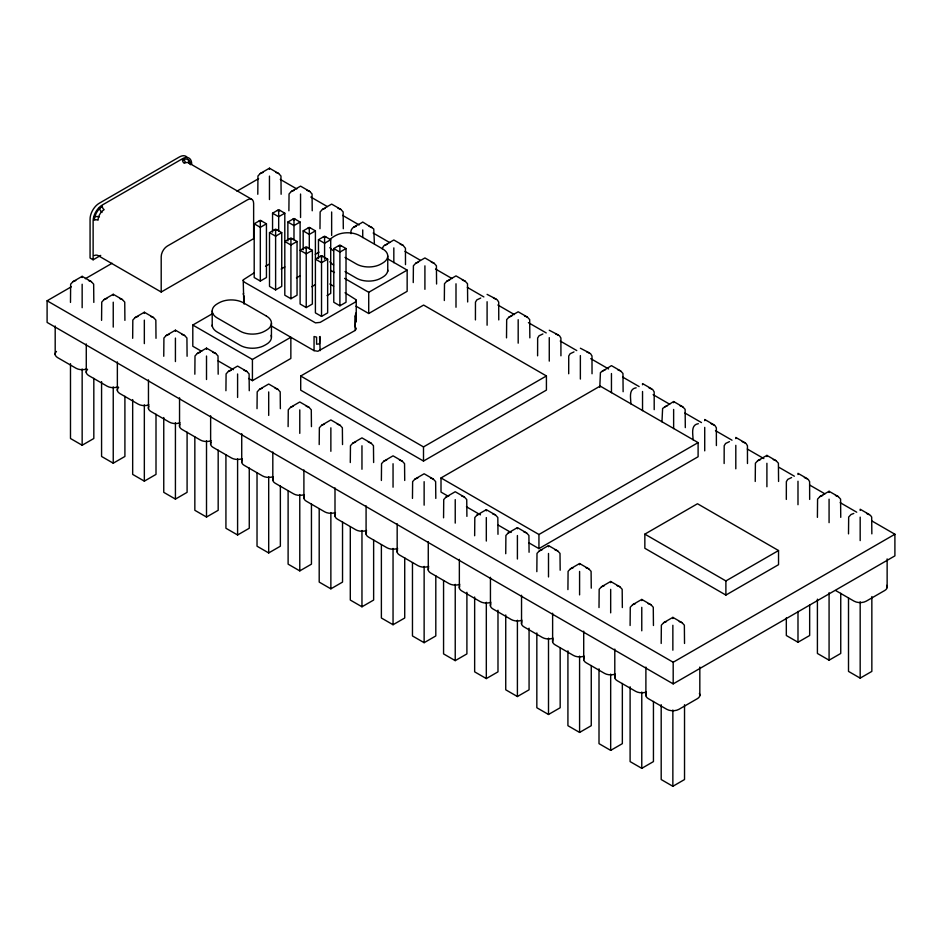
<?xml version="1.0" encoding="UTF-8"?>
<svg xmlns="http://www.w3.org/2000/svg" width="942" height="942" viewBox="0 0 942 942"><rect width="100%" height="100%" fill="white"/><g stroke="black" fill="none" stroke-linecap="round" stroke-linejoin="round"><path stroke-width="1.41" d="M345.031 292.774L356.217 299.85L356.276 321.905L355.346 315.24M270.566 325.543L314.051 350.648L317.913 351.26L355.181 330.442L355.181 316.3L356.276 314.84M314.051 350.648L314.051 336.518L316.583 337.142L316.583 344.207L319.562 343.854L320.174 336.518L319.562 336.789L320.174 350.648M243.79 302.947L244.272 296.224L243.79 295.87L243.79 302.947L243.213 279.856L254.269 272.78M382.158 248.782L383.594 246.027L393.827 239.986L402.988 245.273L405.449 248.288L405.496 264.631M356.3 300.357L355.181 302.158L320.174 322.376L315.476 322.87L244.272 282.094L243.154 280.363M243.177 294.163L243.578 293.292M355.181 330.442L356.3 328.711L355.181 326.898L355.664 313.121M93.823 302.417L93.658 284.154L91.315 281.623L82.154 276.336L72.993 281.623L70.65 284.154L70.485 302.417M281.128 194.264L280.963 176.013L278.62 173.481L269.459 168.194L260.31 173.481L257.955 176.013L257.79 194.264M124.909 320.362L124.744 302.111L122.401 299.568L113.24 294.281L104.079 299.568L101.736 302.111L101.571 320.362M312.226 210.773L312.061 193.958L309.718 191.426L300.557 186.139L291.396 191.426L289.053 193.958L288.888 210.773M156.007 338.308L155.842 320.056L153.487 317.525L144.338 312.238L135.177 317.525L132.822 320.056L132.669 338.308M343.312 228.729L343.147 211.915L340.804 209.383L331.643 204.096L322.482 209.383L320.139 211.915L319.974 228.729M187.093 356.264L186.928 338.001L184.585 335.47L175.424 330.183L166.263 335.47L163.92 338.001L163.755 356.264M374.398 243.79L373.75 228.93L362.729 222.041C358.761 225.197 349.329 226.645 351.06 233.71M218.179 374.209L218.014 355.958L215.671 353.427L206.51 348.14L197.349 353.427L195.006 355.958L194.841 374.209M249.265 390.718L249.1 373.903L246.757 371.372L237.596 366.085L228.447 371.372L226.092 373.903L225.927 390.718M436.582 284.013L436.417 265.762L434.074 263.23L424.913 257.943L415.752 263.23L413.408 265.762L413.244 282.576M280.363 408.675L280.198 391.86L277.855 389.317L268.694 384.03L259.533 389.317L257.19 391.86L257.025 408.675M467.668 301.97L467.503 283.707L465.16 281.175L455.999 275.888L446.849 281.175L444.494 283.707L444.33 300.522M311.449 426.62L311.284 409.805L308.941 407.274L299.78 401.987L290.619 407.274L288.276 409.805L288.111 426.62M342.535 444.565L342.37 427.75L340.027 425.219L330.866 419.932L321.717 425.219L319.362 427.75L319.197 444.565M529.851 337.86L529.687 319.609L527.343 317.077L518.182 311.79L509.021 317.077L506.678 319.609L506.513 337.86M373.633 462.522L373.468 445.707L371.124 443.164L361.963 437.877L352.803 443.164L350.459 445.707L350.294 462.522M404.719 480.467L404.554 463.652L402.21 461.121L393.05 455.834L383.889 461.121L381.545 463.652L381.38 480.467M435.805 498.412L435.64 481.597L433.296 479.066L424.135 473.779L414.986 479.066L412.631 481.597L412.466 498.412M623.121 391.719L622.956 373.456L620.613 370.924L611.452 365.637L600.431 372.526L599.783 387.386M466.902 516.369L466.737 499.554L464.394 497.023L455.233 491.736L446.072 497.023L443.729 499.554L443.564 517.806M497.988 534.314L497.823 517.499L495.48 514.968L486.319 509.681L477.158 514.968L474.815 517.499L474.65 535.751M685.305 427.609L685.14 409.358L682.785 406.826L673.636 401.539L662.615 408.428L661.967 421.851M529.074 552.259L528.909 535.456L526.566 532.913L517.405 527.626L508.256 532.913L505.901 535.456L505.736 553.708M560.172 570.216L560.007 553.401L557.664 550.87L548.503 545.583L539.342 550.87L536.999 553.401L536.834 571.653M591.258 588.161L591.093 571.347L588.75 568.815L579.589 563.528L570.428 568.815L568.085 571.347L567.92 589.61M778.575 481.456L778.41 463.205L776.055 460.673L766.906 455.386L757.745 460.673L755.402 463.205L755.237 481.456M622.344 607.555L622.179 589.303L619.836 586.76L610.675 581.473L601.514 586.76L599.171 589.303L599.006 607.555M653.442 625.5L653.277 607.249L650.922 604.717L641.773 599.43L632.612 604.717L630.269 607.249L630.104 625.5M840.747 517.358L840.582 499.107L838.239 496.575L829.078 491.288L819.917 496.575L817.574 499.107L817.409 517.358M684.528 643.457L684.363 625.194L682.02 622.662L672.859 617.375L663.698 622.662L661.355 625.194L661.19 643.457M187.399 157.655A12.988 7.501 -60 0 0 179.439 156.949L99.251 203.248A12.988 7.501 -60 0 0 90.067 219.145L90.067 258.026L93.128 259.792L100.712 255.412M871.998 521.02L894.9 534.244L894.9 555.874L673.189 683.88L47.1 322.411L47.1 300.781L71.309 286.804M85.322 278.714L112.086 263.265M236.96 191.167L258.614 178.662M254.199 223.807L260.322 220.275L266.445 223.807L266.445 277.525L260.322 281.057L254.199 277.525L254.199 223.807L260.322 227.34L266.445 223.807M272.556 232.085L272.556 213.21L278.679 209.677L284.802 213.21L284.802 295.199L290.925 298.732L297.048 295.199L297.048 241.482L290.925 237.949L284.802 241.482L290.925 245.014L297.048 241.482M259.097 220.981L260.322 221.688L261.546 220.981M277.454 210.384L278.679 211.09L279.904 210.384M284.802 213.21L278.679 216.742L272.556 213.21M161.2 292.02L253.633 238.656L253.633 203.319A8.655 4.993 -60 0 0 247.51 199.786L167.323 246.074A8.655 4.993 -60 0 0 161.2 256.683L161.2 292.02L98.027 255.553A2.602 1.495 0 0 0 94.353 255.553M269.506 232.639L275.617 229.106L281.74 232.639L281.74 286.368L275.617 289.9L269.506 286.368L269.506 232.639L275.617 236.183L281.74 232.639M287.863 240.916L287.863 222.041L293.986 218.509L300.109 222.041L300.109 304.03L306.232 307.563L312.355 304.03L312.355 250.313L306.232 246.78L300.109 250.313L306.232 253.845L312.355 250.313M274.393 229.813L275.617 230.519L276.842 229.813M292.762 219.215L293.986 219.922L295.211 219.215M300.109 222.041L293.986 225.574L287.863 222.041M303.171 249.748L303.171 230.872L309.294 227.34L315.405 230.872L315.405 312.874L321.528 316.406L327.651 312.874L327.651 259.156L321.528 255.612L315.405 259.156L321.528 262.688L327.651 259.156M289.7 238.656L290.925 239.362L292.15 238.656M308.069 228.046L309.294 228.753L310.519 228.046M315.405 230.872L309.294 234.417L303.171 230.872M265.526 266.28L269.282 264.113M318.467 258.591L318.467 239.715L324.59 236.183L330.713 239.715L330.713 293.433L327.039 295.553M305.008 247.487L306.232 248.193L307.457 247.487M323.365 236.889L324.59 237.596L325.814 236.889M330.713 239.715L324.59 243.248L318.467 239.715M281.128 269.047L284.802 266.927M201.682 351.366L192.804 346.244L192.804 325.037L212.645 313.58M315.299 254.305L319.02 252.162M333.774 248.547L339.897 245.014L346.02 248.547L346.02 302.264L339.897 305.797L333.774 302.264L333.774 248.547L339.897 252.079L346.02 248.547M320.304 256.318L321.528 257.025L322.753 256.318M338.673 245.721L339.897 246.427L341.122 245.721M296.436 277.878L300.109 275.759M311.743 286.721L315.405 284.602M70.485 363.671L70.485 438.501L82.154 445.236L93.823 438.501L93.823 378.343M192.804 325.037L252.421 359.455L290.854 337.26L290.854 358.466L252.421 380.662L248.606 378.46M344.619 278.396L368.722 292.303L407.156 270.118L407.156 291.313L368.722 313.509L356.041 306.185M101.571 381.616L101.571 456.458L113.24 463.193L124.909 456.458L124.909 396.288M300.71 376.023L423.617 305.067L546.419 375.952L546.419 390.094L423.5 461.062L300.71 390.165L300.71 376.023L423.5 446.92L546.419 375.952M132.669 399.573L132.669 474.403L144.338 481.138L156.007 474.403L156.007 414.245M163.755 417.518L163.755 492.348L175.424 499.095L187.093 492.348L187.093 432.19M194.841 436.935L194.841 510.305L206.51 517.04L218.179 510.305L218.179 450.146M225.927 454.88L225.927 528.25L237.596 534.985L249.265 528.25L249.265 468.092M257.025 472.837L257.025 546.207L268.694 552.942L280.363 546.207L280.363 486.037M447.368 495.763L441.009 492.089L441.009 477.947L600.16 386.067L698.104 442.61L698.104 456.74L538.942 548.633L528.768 542.757M288.111 490.782L288.111 564.152L299.78 570.887L311.449 564.152L311.449 503.994M319.197 508.739L319.197 582.097L330.866 588.832L342.535 582.097L342.535 521.939M350.294 526.684L350.294 600.054L361.963 606.789L373.633 600.054L373.633 539.884M441.009 477.947L538.942 534.491L698.104 442.61M381.38 544.629L381.38 617.999L393.05 624.734L404.719 617.999L404.719 557.841M412.466 562.586L412.466 635.944L424.135 642.691L435.805 635.944L435.805 575.786M644.846 534.138L697.492 503.746L778.539 550.54L778.539 564.682L725.893 595.073L644.846 548.279L644.846 534.138L725.893 580.931L778.539 550.54M443.564 580.531L443.564 653.901L455.233 660.636L466.902 653.901L466.902 592.271M474.65 597.016L474.65 671.846L486.319 678.581L497.988 671.846L497.988 610.216M505.736 614.961L505.736 689.803L517.405 696.538L529.074 689.803L529.074 628.173M536.834 632.918L536.834 707.748L548.503 714.483L560.172 707.748L560.172 647.59M47.1 300.781L673.189 662.25L894.9 534.244M567.92 650.863L567.92 725.693L579.589 732.429L591.258 725.693L591.258 665.535M599.006 668.808L599.006 743.65L610.675 750.385L622.344 743.65L622.344 683.48M786.323 617.893L786.323 635.509L797.992 642.244L809.661 635.509L809.661 604.693M630.104 686.765L630.104 761.595L641.773 768.331L653.442 761.595L653.442 701.437M817.409 599.159L817.409 653.454L829.078 660.189L840.747 653.454L840.747 593.295M661.19 704.71L661.19 779.54L672.859 786.287L684.528 779.54L684.528 704.71M848.507 598.04L848.507 671.399L860.176 678.134L871.845 671.399L871.845 596.569M260.31 173.481L263.089 172.41M72.993 281.623L75.772 280.551M291.396 191.426L294.175 190.355M104.079 299.568L106.858 298.496M322.482 209.383L325.261 208.312M135.177 317.525L137.956 316.453M353.58 227.328L356.359 226.257M166.263 335.47L169.042 334.398M384.666 245.273L387.445 244.202M197.349 353.427L200.128 352.355M415.752 263.23L418.531 262.159M228.447 371.372L231.226 370.3M446.849 281.175L449.628 280.104M259.533 389.317L262.312 388.245M290.619 407.274L293.398 406.202M509.021 317.077L511.8 316.006M321.717 425.219L324.495 424.147M352.803 443.164L355.581 442.092M383.889 461.121L386.667 460.049M602.291 370.924L605.07 369.853M414.986 479.066L417.765 477.994M446.072 497.023L448.851 495.951M664.475 406.826L667.254 405.755M477.158 514.968L479.937 513.896M508.256 532.913L511.035 531.841M539.342 550.87L542.121 549.798M757.745 460.673L760.524 459.602M570.428 568.815L573.207 567.743M601.514 586.76L604.305 585.688M819.917 496.575L822.696 495.504M632.612 604.717L635.391 603.645M663.698 622.662L666.477 621.59M480.714 298.049L476.864 299.874L475.463 302.147L475.427 319.915M542.898 333.951L539.048 335.776L537.647 338.037L537.599 355.817M573.984 351.908L570.134 353.721L568.732 355.994L568.697 373.762M636.168 387.798C628.22 388.881 630.94 398.537 630.869 403.894M698.34 423.7C690.392 424.783 693.124 434.439 693.053 439.796M729.438 441.645L725.587 443.47L724.186 445.743L724.139 463.511M791.61 477.547L787.771 479.372L786.358 481.633L786.323 499.413M853.793 513.449L851.015 514.52L848.671 517.052L848.507 533.867M275.841 172.41L278.62 173.481M306.939 190.355L309.718 191.426M338.025 208.312L340.804 209.383M369.111 226.257L371.89 227.328M400.197 244.202L402.988 245.273M431.295 262.159L434.074 263.23M462.381 280.104L465.16 281.175M493.467 298.049L497.317 299.874L498.718 302.147L498.765 319.915M524.564 316.006L527.343 317.077M555.65 333.951L559.501 335.776L560.902 338.037L560.937 355.817M586.736 351.908L590.587 353.721L591.988 355.994L592.035 373.762M617.834 369.853L620.613 370.924M648.92 387.798L652.771 389.623L654.172 391.884L654.207 409.664M680.006 405.755L682.785 406.826M711.104 423.7L714.943 425.525L716.344 427.786L716.391 445.566M742.19 441.645L746.04 443.47L747.442 445.743L747.477 463.511M773.276 459.602L776.055 460.673M804.374 477.547L808.212 479.372L809.614 481.633L809.661 499.413M835.46 495.504L838.239 496.575M866.546 513.449L870.396 515.274L871.68 517.052L871.845 533.867M88.536 280.551L91.315 281.623M119.622 298.496L122.401 299.568M150.708 316.453L153.487 317.525M181.806 334.398L184.585 335.47M212.892 352.355L215.671 353.427M243.978 370.3L246.757 371.372M275.076 388.245L277.855 389.317M306.162 406.202L308.941 407.274M337.248 424.147L340.027 425.219M368.334 442.092L371.124 443.164M399.432 460.049L402.21 461.121M430.518 477.994L433.296 479.066M461.604 495.951L464.394 497.023M492.701 513.896L495.48 514.968M523.787 531.841L526.566 532.913M554.873 549.798L557.664 550.87M585.971 567.743L588.75 568.815M617.057 585.688L619.836 586.76M648.143 603.645L650.922 604.717M679.241 621.59L682.02 622.662M496.257 299.132L487.096 294.375M558.429 335.022L549.268 330.265M589.515 352.979L580.366 348.222M651.699 388.869L642.538 383.582L642.538 384.772M713.883 424.771L704.722 419.484L704.722 420.662M744.969 442.728L735.808 437.429L735.808 438.619M807.153 478.618L797.992 473.331L797.992 474.509M869.325 514.52L860.176 509.233L860.176 510.411M280.269 179.392L296.812 188.942M310.813 197.031L327.345 206.581M342.617 215.388L359.161 224.95M373.162 233.027L389.705 242.577M404.978 251.396L420.25 260.204M435.51 269.023L452.054 278.573M467.326 287.392L483.87 296.942M497.871 305.02L514.414 314.581M528.415 322.659L546.23 332.938M560.219 341.028L576.763 350.577M590.764 358.655L608.579 368.946M622.58 377.024L639.123 386.573M653.124 394.663L669.656 404.212M684.928 413.02L701.472 422.581M715.473 430.659L732.016 440.208M747.289 449.028L763.832 458.577M779.105 467.397L794.365 476.205M809.637 485.024L824.909 493.843M840.182 502.651L856.725 512.212M388.139 259.132L407.156 270.118M188.671 162.884L251.844 199.351M345.031 257.425L356.476 264.031A17.309 9.997 0 0 0 378.343 265.279A29.649 17.109 0 0 0 382.676 263.042A17.309 9.997 0 0 0 382.676 248.912L359.785 235.7A17.309 9.997 0 0 0 337.931 234.452A29.649 17.109 0 0 0 331.431 238.196A17.309 9.997 0 0 0 329.841 239.927M345.031 271.567L356.476 278.173A17.309 9.997 0 0 0 380.957 278.173A29.649 17.109 0 0 0 384.831 275.665A17.309 9.997 0 0 0 387.751 270.118M330.666 270.342L334.469 272.532M329.806 283.978L333.621 286.18M835.684 590.54L854.053 601.137A8.655 4.993 0 0 0 866.287 601.137L884.656 590.54A8.655 4.993 0 0 0 886.705 585.359M218.167 360.892L233.392 369.676M466.443 506.772L480.432 514.85M498.247 525.13L510.964 532.477M243.978 301.381L244.119 304.101M887.14 558.912L887.14 587.561M860.176 517.134L860.176 540.602M860.176 601.832L860.176 678.134M829.078 491.288L829.078 492.466M829.078 499.178L829.078 522.657M829.078 592.695L829.078 660.189M797.992 481.232L797.992 504.712M797.992 611.429L797.992 642.244M766.906 455.386L766.906 456.564M766.906 463.287L766.906 486.755M735.808 445.33L735.808 468.81M725.893 580.931L725.893 595.073M704.722 427.385L704.722 450.853M699.824 667.054L699.824 695.714M673.636 401.539L673.636 402.717M673.636 409.44L673.636 428.586M673.189 662.25L673.189 683.88M672.859 617.375L672.859 618.553M672.859 625.276L672.859 650.192M672.859 709.985L672.859 786.287M645.894 667.054L645.894 695.714M642.538 391.483L642.538 410.641M641.773 599.43L641.773 600.607M641.773 607.331L641.773 630.799M641.773 692.029L641.773 768.331M614.796 649.097L614.796 677.757M611.452 373.538L611.452 392.684M610.675 581.473L610.675 582.662M610.675 589.374L610.675 612.853M610.675 674.083L610.675 750.385M583.71 631.152L583.71 659.812M580.366 355.581L580.366 379.061M579.589 563.528L579.589 564.705M579.589 571.429L579.589 594.897M579.589 656.127L579.589 732.429M552.624 613.207L552.624 641.855M549.268 337.636L549.268 361.116M548.503 545.583L548.503 546.76M548.503 553.472L548.503 576.951M548.503 638.181L548.503 714.483M538.942 534.491L538.942 548.633M521.538 595.25L521.538 623.91M518.182 319.691L518.182 343.159M517.405 527.626L517.405 528.803M517.405 535.527L517.405 559.006M517.405 620.236L517.405 696.538M490.441 577.305L490.441 605.965M487.096 301.734L487.096 325.214M486.319 509.681L486.319 510.858M486.319 517.582L486.319 541.049M486.319 602.279L486.319 678.581M459.355 559.36L459.355 588.008M455.999 283.789L455.999 307.257M455.233 499.625L455.233 523.104M455.233 584.334L455.233 660.636M428.269 541.721L428.269 570.063M424.913 265.844L424.913 289.312M424.135 481.68L424.135 505.159M424.135 566.389L424.135 642.691M423.5 446.92L423.5 461.062M397.171 523.764L397.171 552.118M393.827 247.887L393.827 262.724M393.05 463.735L393.05 487.202M393.05 548.432L393.05 624.734M387.751 255.977L387.751 271.531M368.722 292.303L368.722 313.509M366.085 505.819L366.085 534.161M362.729 229.942L362.729 237.561M361.963 445.778L361.963 469.257M361.963 530.487L361.963 606.789M339.897 246.427L339.897 305.797M334.999 487.874L334.999 516.216M331.643 211.985L331.643 235.465M330.866 427.833L330.866 451.3M330.866 512.53L330.866 588.832M324.59 237.596L324.59 259.215M321.528 257.025L321.528 316.406M309.294 228.753L309.294 248.935M306.232 248.193L306.232 307.563M303.901 469.917L303.901 498.271M300.557 194.04L300.557 217.52M299.78 409.876L299.78 433.355M299.78 494.585L299.78 570.887M293.986 219.922L293.986 240.092M290.925 239.362L290.925 298.732M278.679 211.09L278.679 231.261M275.617 230.519L275.617 289.9M272.815 451.972L272.815 480.314M271.437 323.13L271.437 337.26M269.459 168.194L269.459 169.372M269.459 176.095L269.459 199.563M268.694 391.931L268.694 415.41M268.694 476.64L268.694 552.942M260.322 221.688L260.322 281.057M252.421 359.455L252.421 380.662M241.729 433.709L241.729 462.369M237.596 373.986L237.596 397.453M237.596 458.683L237.596 534.985M212.209 310.895L212.209 326.45M210.631 415.763L210.631 444.412M206.51 348.14L206.51 349.317M206.51 356.029L206.51 379.508M206.51 440.738L206.51 517.04M179.545 397.807L179.545 426.467M175.424 330.183L175.424 331.36M175.424 338.084L175.424 361.563M175.424 422.793L175.424 499.095M148.459 379.862L148.459 408.522M144.338 312.238L144.338 313.415M144.338 320.139L144.338 343.606M144.338 404.836L144.338 481.138M117.361 361.905L117.361 390.565M113.24 294.281L113.24 295.47M113.24 302.182L113.24 327.098M113.24 386.891L113.24 463.193M93.128 259.792L93.128 220.911A12.988 7.501 -60 0 1 102.313 205.015L182.501 158.715A12.988 7.501 -60 0 1 191.685 164.014M86.275 343.96L86.275 372.62M82.154 276.336L82.154 277.513M82.154 284.237L82.154 307.704M82.154 368.934L82.154 445.236M55.189 326.014L55.189 354.675M182.501 159.657A8.655 4.993 -60 0 1 185.35 162.307M101.971 212.445A5.193 3.003 60 0 1 99.381 207.946M94.212 216.907A5.193 3.003 0 0 1 99.405 216.907M188.306 159.681A12.988 7.501 -60 0 1 188.624 162.248M190.461 164.72A11.257 6.5 -60 0 0 182.501 160.128A2.602 1.495 60 0 0 184.338 163.307A8.655 4.993 -60 0 1 189.636 163.778M212.209 325.037A17.309 9.997 0 0 0 217.284 332.102L240.175 345.314A17.309 9.997 0 0 0 264.655 345.314A29.649 17.109 0 0 0 268.529 342.817A17.309 9.997 0 0 0 271.108 335.317M333.586 264.961A17.309 9.997 0 0 1 329.841 261.711M333.586 250.819A17.309 9.997 0 0 1 329.841 247.581M118.633 387.35A8.655 4.993 0 0 0 119.846 393.544L138.215 404.142A8.655 4.993 0 0 0 148.942 404.848M242.153 460.155A8.655 4.993 0 0 0 244.202 465.336L262.571 475.945A8.655 4.993 0 0 0 273.298 476.64M366.52 531.959A8.655 4.993 0 0 0 368.569 537.14L386.927 547.738A8.655 4.993 0 0 0 397.654 548.444M490.876 603.751A8.655 4.993 0 0 0 492.925 608.932L511.282 619.542A8.655 4.993 0 0 0 522.009 620.236M615.232 675.555A8.655 4.993 0 0 0 617.281 680.736L635.65 691.334A8.655 4.993 0 0 0 646.377 692.04M584.146 657.598A8.655 4.993 0 0 0 586.195 662.779L604.552 673.389A8.655 4.993 0 0 0 615.279 674.083M459.79 585.806A8.655 4.993 0 0 0 461.839 590.987L480.196 601.585A8.655 4.993 0 0 0 490.923 602.291M335.423 514.002A8.655 4.993 0 0 0 337.472 519.183L355.84 529.793A8.655 4.993 0 0 0 366.568 530.487M211.067 442.21A8.655 4.993 0 0 0 213.116 447.391L231.485 457.989A8.655 4.993 0 0 0 242.212 458.695M87.547 369.405A8.655 4.993 0 0 0 88.76 375.587L107.117 386.196A8.655 4.993 0 0 0 117.844 386.891M148.883 406.308A8.655 4.993 0 0 0 150.932 411.489L169.301 422.098A8.655 4.993 0 0 0 180.028 422.793M273.251 478.1A8.655 4.993 0 0 0 275.3 483.293L293.657 493.891A8.655 4.993 0 0 0 304.384 494.585M397.606 549.904A8.655 4.993 0 0 0 399.655 555.085L418.024 565.695A8.655 4.993 0 0 0 428.751 566.389M521.962 621.696A8.655 4.993 0 0 0 524.011 626.889L542.38 637.487A8.655 4.993 0 0 0 553.107 638.181M646.318 693.5A8.655 4.993 0 0 0 648.379 698.681L666.736 709.291A8.655 4.993 0 0 0 678.982 709.291L697.339 698.681A8.655 4.993 0 0 0 699.388 693.5M553.048 639.653A8.655 4.993 0 0 0 555.109 644.834L573.466 655.444A8.655 4.993 0 0 0 584.193 656.138M428.692 567.849A8.655 4.993 0 0 0 430.741 573.042L449.11 583.64A8.655 4.993 0 0 0 459.837 584.334M304.337 496.057A8.655 4.993 0 0 0 306.385 501.238L324.755 511.847A8.655 4.993 0 0 0 335.482 512.542M179.981 424.253A8.655 4.993 0 0 0 182.03 429.446L200.387 440.044A8.655 4.993 0 0 0 211.114 440.738M56.461 351.448A8.655 4.993 0 0 0 57.662 357.642L76.031 368.251A8.655 4.993 0 0 0 86.758 368.946M266.374 316.053L243.483 302.841A17.309 9.997 0 0 0 221.617 301.605A29.649 17.109 0 0 0 217.284 303.83A17.309 9.997 0 0 0 217.284 317.972L240.175 331.184A17.309 9.997 0 0 0 262.029 332.42A29.649 17.109 0 0 0 266.374 330.195A17.309 9.997 0 0 0 266.374 316.053M102.313 206.428A2.602 1.495 60 0 0 104.15 209.607A8.655 4.993 -60 0 0 98.027 220.204A2.602 1.495 0 0 0 94.353 220.204A11.257 6.5 -60 0 1 102.313 206.428"/></g></svg>
